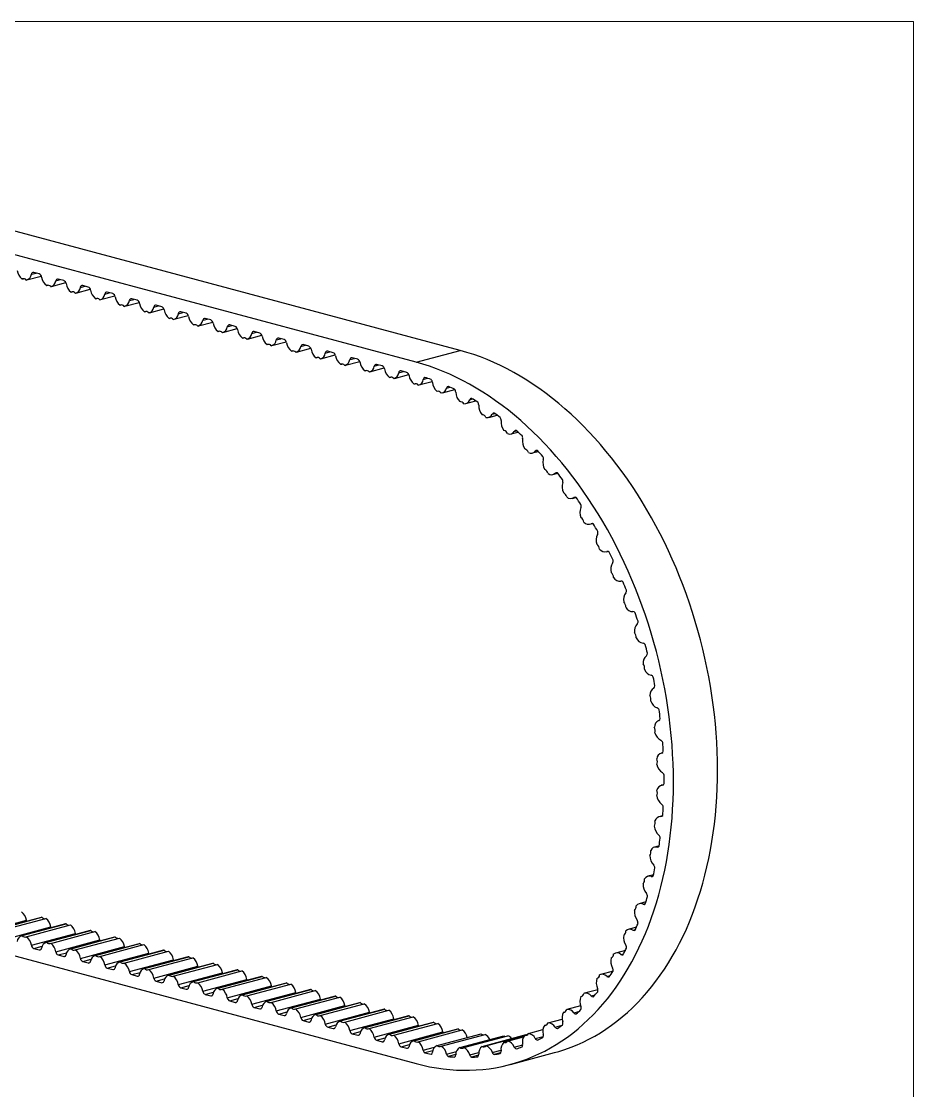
# Model space of a CAD drawing. Header units: inches. Extents: x 0.5 to 20.8, y 0.5 to 15.9.
# Drawn here: x 18.248 to 20.783, y 12.912 to 15.949 of the extents above; entities that cross this region are included whole.
import ezdxf

# ---------------------------------------------------------------- set-up
doc = ezdxf.new("R2010")
doc.units = ezdxf.units.IN
doc.header["$LTSCALE"] = 1.93327
doc.header["$MEASUREMENT"] = 0
doc.linetypes.add('SLD-Solid', pattern=[0])

msp = doc.modelspace()

# ---------------------------------------------------------------- linework, layer by layer
at = {"color": 7, "linetype": 'SLD-Solid', "lineweight": 18}
for p, q in [((20.7827, 15.9495), (0.4833, 15.9495)), ((20.7827, 0.4833), (20.7827, 15.9495))]:
    msp.add_line(p, q, dxfattribs=at)
at = {"color": 7, "linetype": 'SLD-Solid', "lineweight": 25}
for p, q in [((19.4945, 15.0147), (17.9633, 15.425)), ((19.3692, 14.9812), (17.8381, 15.3914)), ((18.2499, 15.2177), (18.2531, 15.2186)), ((18.2633, 15.215), (18.3042, 15.2259)), ((18.2983, 15.2321), (18.2826, 15.2363)), ((18.3679, 15.2134), (18.3522, 15.2176)), ((18.3195, 15.1991), (18.3227, 15.1999)), ((18.3329, 15.1963), (18.3738, 15.2073)), ((18.4025, 15.1777), (18.4434, 15.1886)), ((18.4375, 15.1948), (18.4218, 15.199)), ((18.389, 15.1804), (18.3923, 15.1813)), ((18.4586, 15.1618), (18.4618, 15.1626)), ((18.4721, 15.159), (18.513, 15.17)), ((18.5071, 15.1761), (18.4914, 15.1803)), ((18.5767, 15.1575), (18.561, 15.1617)), ((18.5282, 15.1431), (18.5314, 15.144)), ((18.5417, 15.1404), (18.5826, 15.1513)), ((18.6113, 15.1217), (18.6522, 15.1327)), ((18.6463, 15.1388), (18.6306, 15.143)), ((18.5978, 15.1245), (18.601, 15.1253)), ((18.6674, 15.1058), (18.6706, 15.1067)), ((18.6809, 15.1031), (18.7218, 15.1141)), ((18.7159, 15.1202), (18.7002, 15.1244)), ((18.7855, 15.1015), (18.7698, 15.1057)), ((18.737, 15.0872), (18.7402, 15.088)), ((18.7505, 15.0844), (18.7914, 15.0954)), ((18.8066, 15.0685), (18.8098, 15.0694)), ((18.8201, 15.0658), (18.861, 15.0768)), ((18.8551, 15.0829), (18.8394, 15.0871)), ((18.9247, 15.0642), (18.909, 15.0684)), ((18.8762, 15.0499), (18.8794, 15.0508)), ((18.8897, 15.0471), (18.9306, 15.0581)), ((18.9593, 15.0285), (19.0002, 15.0395)), ((18.9943, 15.0456), (18.9786, 15.0498)), ((18.9458, 15.0312), (18.949, 15.0321)), ((19.0154, 15.0126), (19.0186, 15.0135)), ((19.0289, 15.0099), (19.0698, 15.0208)), ((19.0639, 15.027), (19.0482, 15.0312)), ((19.1335, 15.0083), (19.1178, 15.0125)), ((19.3692, 14.9812), (19.4945, 15.0147)), ((19.085, 14.994), (19.0882, 14.9948)), ((19.0985, 14.9912), (19.1394, 15.0022)), ((19.1546, 14.9753), (19.1578, 14.9762)), ((19.1681, 14.9726), (19.209, 14.9835)), ((19.2031, 14.9897), (19.1874, 14.9939)), ((19.2727, 14.971), (19.257, 14.9752)), ((19.2242, 14.9567), (19.2274, 14.9575)), ((19.2377, 14.9539), (19.2786, 14.9649)), ((19.3073, 14.9353), (19.3482, 14.9462)), ((19.3423, 14.9524), (19.3266, 14.9566)), ((19.2938, 14.938), (19.297, 14.9389)), ((19.3634, 14.9194), (19.3666, 14.9202)), ((19.3769, 14.9166), (19.4149, 14.9268)), ((19.4285, 14.8985), (19.4297, 14.8988)), ((19.4438, 14.8943), (19.4789, 14.9037)), ((19.5102, 14.8636), (19.5391, 14.8713)), ((19.5754, 14.8246), (19.5992, 14.8309)), ((19.6387, 14.7777), (19.6585, 14.783)), ((19.6997, 14.7234), (19.7161, 14.7278)), ((19.7578, 14.6622), (19.7713, 14.6658)), ((19.8124, 14.5945), (19.8229, 14.5974)), ((19.8631, 14.5211), (19.8701, 14.523)), ((19.9094, 14.4426), (19.9127, 14.4435)), ((20.0683, 13.8715), (20.0654, 13.8707)), ((20.0719, 13.7811), (20.0654, 13.7794)), ((20.0691, 13.6928), (20.059, 13.6901)), ((20.0595, 13.6073), (20.0463, 13.6038)), ((20.0434, 13.5255), (20.0274, 13.5212)), ((20.0218, 13.4483), (20.0025, 13.4431)), ((17.8381, 13.3992), (19.3692, 12.989)), ((18.1367, 13.3624), (18.262, 13.3959)), ((18.3037, 13.4041), (18.1784, 13.3705)), ((18.1803, 13.3709), (18.3055, 13.4045)), ((18.1919, 13.3678), (18.3171, 13.4014)), ((18.3055, 13.4045), (18.3037, 13.4041)), ((18.2063, 13.3437), (18.3315, 13.3773)), ((18.3733, 13.3855), (18.248, 13.3519)), ((18.2499, 13.3523), (18.3751, 13.3858)), ((18.2615, 13.3492), (18.3867, 13.3827)), ((18.4429, 13.3668), (18.3176, 13.3333)), ((18.3195, 13.3336), (18.4447, 13.3672)), ((18.3751, 13.3858), (18.3733, 13.3855)), ((18.4447, 13.3672), (18.4429, 13.3668)), ((19.9951, 13.3763), (19.9718, 13.3701)), ((18.2759, 13.3251), (18.4011, 13.3586)), ((18.3311, 13.3305), (18.4563, 13.3641)), ((18.3455, 13.3064), (18.4707, 13.34)), ((18.5125, 13.3482), (18.3872, 13.3146)), ((18.389, 13.315), (18.5143, 13.3485)), ((18.4006, 13.3119), (18.5259, 13.3454)), ((18.5143, 13.3485), (18.5125, 13.3482)), ((18.2826, 13.3162), (18.2983, 13.312)), ((18.4151, 13.2878), (18.5403, 13.3213)), ((18.5821, 13.3295), (18.4568, 13.296)), ((18.4586, 13.2963), (18.5839, 13.3299)), ((18.4702, 13.2932), (18.5955, 13.3268)), ((18.6517, 13.3109), (18.5264, 13.2773)), ((18.5282, 13.2777), (18.6535, 13.3112)), ((18.5398, 13.2746), (18.6651, 13.3081)), ((18.5839, 13.3299), (18.5821, 13.3295)), ((18.6535, 13.3112), (18.6517, 13.3109)), ((19.9637, 13.3105), (19.9355, 13.303)), ((18.3522, 13.2975), (18.3679, 13.2933)), ((18.4218, 13.2789), (18.4375, 13.2747)), ((18.4847, 13.2691), (18.6099, 13.3027)), ((18.5543, 13.2505), (18.6795, 13.2841)), ((18.7213, 13.2922), (18.596, 13.2587)), ((18.5978, 13.259), (18.7231, 13.2926)), ((18.6094, 13.2559), (18.7347, 13.2895)), ((18.7909, 13.2736), (18.6656, 13.24)), ((18.6674, 13.2404), (18.7927, 13.2739)), ((18.7231, 13.2926), (18.7213, 13.2922)), ((18.7927, 13.2739), (18.7909, 13.2736)), ((18.4914, 13.2602), (18.5071, 13.256)), ((18.6239, 13.2318), (18.7491, 13.2654)), ((18.679, 13.2373), (18.8043, 13.2708)), ((18.6935, 13.2132), (18.8187, 13.2468)), ((18.8605, 13.2549), (18.7352, 13.2214)), ((18.737, 13.2217), (18.8623, 13.2553)), ((18.7486, 13.2186), (18.8739, 13.2522)), ((18.8623, 13.2553), (18.8605, 13.2549)), ((19.9286, 13.2515), (19.8941, 13.2423)), ((18.561, 13.2416), (18.5767, 13.2374)), ((18.6306, 13.2229), (18.6463, 13.2187)), ((18.7631, 13.1946), (18.8883, 13.2281)), ((18.9301, 13.2363), (18.8048, 13.2027)), ((18.8066, 13.2031), (18.9319, 13.2367)), ((18.8182, 13.2), (18.9435, 13.2335)), ((18.9997, 13.2177), (18.8744, 13.1841)), ((18.8762, 13.1844), (19.0015, 13.218)), ((18.8878, 13.1813), (19.0131, 13.2149)), ((18.9319, 13.2367), (18.9301, 13.2363)), ((19.0015, 13.218), (18.9997, 13.2177)), ((19.8828, 13.2307), (19.8837, 13.231)), ((18.7002, 13.2043), (18.7159, 13.2001)), ((18.7698, 13.1856), (18.7855, 13.1814)), ((18.8326, 13.1759), (18.9579, 13.2095)), ((18.9022, 13.1573), (19.0275, 13.1908)), ((19.0693, 13.199), (18.944, 13.1654)), ((18.9458, 13.1658), (19.0711, 13.1994)), ((18.9574, 13.1627), (19.0827, 13.1963)), ((19.0711, 13.1994), (19.0693, 13.199)), ((19.8856, 13.1986), (19.8478, 13.1885)), ((18.8394, 13.167), (18.8551, 13.1628)), ((18.9718, 13.1386), (19.0971, 13.1722)), ((19.1389, 13.1804), (19.0136, 13.1468)), ((19.0154, 13.1472), (19.1407, 13.1807)), ((19.027, 13.144), (19.1523, 13.1776)), ((19.0414, 13.12), (19.1667, 13.1535)), ((19.2085, 13.1617), (19.0832, 13.1282)), ((19.085, 13.1285), (19.2103, 13.1621)), ((19.0966, 13.1254), (19.2219, 13.159)), ((19.1407, 13.1807), (19.1389, 13.1804)), ((19.2103, 13.1621), (19.2085, 13.1617)), ((19.8366, 13.1528), (19.7971, 13.1423)), ((19.8374, 13.1792), (19.8404, 13.18)), ((18.909, 13.1483), (18.9247, 13.1441)), ((18.9786, 13.1297), (18.9943, 13.1255)), ((19.111, 13.1013), (19.2363, 13.1349)), ((19.2781, 13.1431), (19.1528, 13.1095)), ((19.1546, 13.1099), (19.2799, 13.1434)), ((19.1662, 13.1068), (19.2915, 13.1403)), ((19.3476, 13.1244), (19.2224, 13.0909)), ((19.2242, 13.0912), (19.3495, 13.1248)), ((19.2358, 13.0881), (19.3611, 13.1217)), ((19.2799, 13.1434), (19.2781, 13.1431)), ((19.3495, 13.1248), (19.3476, 13.1244)), ((19.7878, 13.1349), (19.7928, 13.1362)), ((19.0482, 13.1111), (19.0639, 13.1069)), ((19.1178, 13.0924), (19.1335, 13.0882)), ((19.1806, 13.0827), (19.3059, 13.1162)), ((19.2502, 13.064), (19.3755, 13.0976)), ((19.4172, 13.1058), (19.292, 13.0722)), ((19.2938, 13.0726), (19.4191, 13.1061)), ((19.3054, 13.0695), (19.4307, 13.103)), ((19.4191, 13.1061), (19.4172, 13.1058)), ((19.7344, 13.0983), (19.7414, 13.1002)), ((19.7442, 13.1043), (19.7841, 13.115)), ((19.1874, 13.0738), (19.2031, 13.0696)), ((19.3198, 13.0454), (19.4451, 13.0789)), ((19.4868, 13.0871), (19.3616, 13.0536)), ((19.3634, 13.0539), (19.4887, 13.0875)), ((19.375, 13.0508), (19.5003, 13.0844)), ((19.4285, 13.04), (19.5538, 13.0735)), ((19.4401, 13.0384), (19.5653, 13.0719)), ((19.4887, 13.0875), (19.4868, 13.0871)), ((19.4931, 13.0346), (19.6183, 13.0681)), ((19.5045, 13.0345), (19.6297, 13.0681)), ((19.5565, 13.0378), (19.6818, 13.0713)), ((19.5676, 13.0392), (19.6765, 13.0684)), ((19.629, 13.0525), (19.6741, 13.0646)), ((19.6777, 13.0698), (19.6866, 13.0722)), ((19.6823, 13.071), (19.6818, 13.0713)), ((19.688, 13.0743), (19.7295, 13.0854)), ((19.257, 13.0551), (19.2727, 13.0509)), ((19.3266, 13.0365), (19.3423, 13.0323)), ((19.6182, 13.0495), (19.6289, 13.0524)), ((19.4162, 13.0251), (19.3938, 13.0191)), ((19.4817, 13.0143), (19.4606, 13.0087)), ((19.5466, 13.0125), (19.5266, 13.0071)), ((19.6092, 13.0193), (19.5912, 13.0145)), ((19.6368, 12.9864), (19.762, 13.02))]:
    msp.add_line(p, q, dxfattribs=at)
at = {"color": 8, "linetype": 'SLD-Solid', "lineweight": 25}
for p, q in [((18.2759, 15.231), (18.2891, 15.2345)), ((18.3455, 15.2123), (18.3587, 15.2159)), ((18.4151, 15.1937), (18.4283, 15.1972)), ((18.4847, 15.175), (18.4979, 15.1786)), ((18.5543, 15.1564), (18.5675, 15.1599)), ((18.6239, 15.1377), (18.6371, 15.1413)), ((18.6935, 15.1191), (18.7067, 15.1226)), ((18.7631, 15.1004), (18.7763, 15.104)), ((18.8326, 15.0818), (18.8459, 15.0853)), ((18.9022, 15.0631), (18.9155, 15.0667)), ((18.9718, 15.0445), (18.9851, 15.0481)), ((19.0414, 15.0258), (19.0547, 15.0294)), ((19.111, 15.0072), (19.1243, 15.0108)), ((19.1806, 14.9886), (19.1939, 14.9921)), ((19.2502, 14.9699), (19.2635, 14.9735)), ((19.3198, 14.9513), (19.3331, 14.9548)), ((19.3894, 14.9326), (19.4009, 14.9357)), ((19.4558, 14.9079), (19.4653, 14.9104)), ((19.5214, 14.8748), (19.5296, 14.877)), ((19.5856, 14.8337), (19.5928, 14.8356)), ((19.6479, 14.7849), (19.6544, 14.7866)), ((19.7077, 14.7288), (19.7135, 14.7304)), ((19.7643, 14.666), (19.769, 14.6673)), ((19.8174, 14.597), (19.821, 14.598)), ((19.8665, 14.5225), (19.8688, 14.5232)), ((19.911, 14.4432), (19.9121, 14.4435)), ((20.0669, 13.871), (20.0678, 13.8713)), ((20.0688, 13.7798), (20.071, 13.7804)), ((20.0644, 13.6905), (20.0678, 13.6914)), ((20.0537, 13.6038), (20.0582, 13.6051)), ((20.0368, 13.5206), (20.0424, 13.5221)), ((20.0138, 13.4416), (20.0202, 13.4433)), ((19.985, 13.3675), (19.9921, 13.3694)), ((18.2826, 13.3162), (18.3066, 13.3226)), ((18.2983, 13.312), (18.303, 13.3132)), ((18.3522, 13.2975), (18.3762, 13.3039)), ((18.3679, 13.2933), (18.3726, 13.2946)), ((18.4218, 13.2789), (18.4458, 13.2853)), ((18.4375, 13.2747), (18.4422, 13.2759)), ((19.9506, 13.299), (19.9586, 13.3011)), ((18.4914, 13.2602), (18.5154, 13.2667)), ((18.5071, 13.256), (18.5118, 13.2573)), ((18.561, 13.2416), (18.585, 13.248)), ((18.5767, 13.2374), (18.5814, 13.2386)), ((18.6306, 13.2229), (18.6546, 13.2294)), ((18.6463, 13.2187), (18.651, 13.22)), ((19.911, 13.2367), (19.9203, 13.2392)), ((18.7002, 13.2043), (18.7242, 13.2107)), ((18.7159, 13.2001), (18.7206, 13.2013)), ((18.7698, 13.1856), (18.7938, 13.1921)), ((18.7855, 13.1814), (18.7902, 13.1827)), ((19.8665, 13.1812), (19.8776, 13.1842)), ((18.8394, 13.167), (18.8634, 13.1734)), ((18.8551, 13.1628), (18.8598, 13.1641)), ((18.909, 13.1483), (18.933, 13.1548)), ((18.9247, 13.1441), (18.9294, 13.1454)), ((18.9786, 13.1297), (19.0026, 13.1361)), ((18.9943, 13.1255), (18.999, 13.1268)), ((19.8174, 13.133), (19.8316, 13.1368)), ((19.0482, 13.1111), (19.0722, 13.1175)), ((19.0639, 13.1069), (19.0686, 13.1081)), ((19.1178, 13.0924), (19.1418, 13.0988)), ((19.7643, 13.0925), (19.7836, 13.0976)), ((19.1335, 13.0882), (19.1382, 13.0895)), ((19.1874, 13.0738), (19.2114, 13.0802)), ((19.2031, 13.0696), (19.2078, 13.0708)), ((19.257, 13.0551), (19.281, 13.0616)), ((19.7077, 13.06), (19.7304, 13.0661)), ((19.2727, 13.0509), (19.2774, 13.0522)), ((19.3266, 13.0365), (19.3506, 13.0429)), ((19.3423, 13.0323), (19.347, 13.0335)), ((19.3894, 13.0267), (19.4212, 13.0352)), ((19.6479, 13.036), (19.6719, 13.0424)), ((19.4558, 13.0159), (19.4835, 13.0233)), ((19.5214, 13.0138), (19.5471, 13.0207)), ((19.5856, 13.0205), (19.6103, 13.0271))]:
    msp.add_line(p, q, dxfattribs=at)
at = {"color": 7, "linetype": 'SLD-Solid', "lineweight": 25, "flags": 128}
for points in [[(19.762, 13.02), (19.7742, 13.0234), (19.7918, 13.029), (19.8092, 13.0353), (19.8264, 13.0422), (19.8433, 13.0498), (19.86, 13.0581), (19.8765, 13.067), (19.8926, 13.0766), (19.9086, 13.0868), (19.9242, 13.0977), (19.9395, 13.1092), (19.9546, 13.1213), (19.9693, 13.134), (19.9837, 13.1474), (19.9977, 13.1613), (20.0114, 13.1758), (20.0248, 13.1909), (20.0378, 13.2066), (20.0504, 13.2228), (20.0626, 13.2396), (20.0745, 13.2569), (20.0859, 13.2747), (20.097, 13.2931), (20.1076, 13.3119), (20.1178, 13.3312), (20.1276, 13.351), (20.137, 13.3712), (20.1459, 13.3919), (20.1543, 13.4131), (20.1623, 13.4346), (20.1699, 13.4565), (20.177, 13.4788), (20.1836, 13.5015), (20.1898, 13.5246), (20.1954, 13.548), (20.2006, 13.5717), (20.2053, 13.5957), (20.2096, 13.62), (20.2133, 13.6446), (20.2165, 13.6694), (20.2193, 13.6945), (20.2215, 13.7198), (20.2233, 13.7453), (20.2245, 13.7709), (20.2253, 13.7968), (20.2255, 13.8228), (20.2253, 13.8489), (20.2245, 13.8752), (20.2233, 13.9016), (20.2215, 13.928), (20.2193, 13.9545), (20.2165, 13.981), (20.2133, 14.0076), (20.2096, 14.0342), (20.2053, 14.0607), (20.2006, 14.0873), (20.1954, 14.1138), (20.1898, 14.1402), (20.1836, 14.1665), (20.177, 14.1928), (20.1699, 14.2189), (20.1623, 14.2449), (20.1543, 14.2707), (20.1459, 14.2964), (20.137, 14.3218), (20.1276, 14.3471), (20.1178, 14.3721), (20.1076, 14.3969), (20.097, 14.4214), (20.0859, 14.4457), (20.0745, 14.4697), (20.0626, 14.4933), (20.0504, 14.5166), (20.0378, 14.5396), (20.0248, 14.5622), (20.0114, 14.5845), (19.9977, 14.6064), (19.9837, 14.6278), (19.9693, 14.6489), (19.9546, 14.6695), (19.9395, 14.6897), (19.9242, 14.7094), (19.9086, 14.7286), (19.8926, 14.7474), (19.8765, 14.7656), (19.86, 14.7834), (19.8433, 14.8006), (19.8264, 14.8173), (19.8092, 14.8334), (19.7918, 14.849), (19.7742, 14.864), (19.7565, 14.8784), (19.7385, 14.8922), (19.7204, 14.9055), (19.7021, 14.9181), (19.6837, 14.9301), (19.6651, 14.9415), (19.6465, 14.9523), (19.6277, 14.9624), (19.6088, 14.9718), (19.5899, 14.9807), (19.5709, 14.9888), (19.5518, 14.9963), (19.5327, 15.0031), (19.5136, 15.0093), (19.4945, 15.0147)], [(19.3692, 12.989), (19.3883, 12.9842), (19.4075, 12.9801), (19.4266, 12.9767), (19.4456, 12.974), (19.4646, 12.972), (19.4836, 12.9706), (19.5024, 12.97), (19.5212, 12.9701), (19.5399, 12.9708), (19.5584, 12.9723), (19.5768, 12.9744), (19.5951, 12.9772), (19.6132, 12.9808), (19.6312, 12.985), (19.649, 12.9899), (19.6666, 12.9955), (19.6839, 13.0017), (19.7011, 13.0087), (19.718, 13.0163), (19.7347, 13.0245), (19.7512, 13.0335), (19.7674, 13.043), (19.7833, 13.0533), (19.7989, 13.0641), (19.8143, 13.0756), (19.8293, 13.0877), (19.844, 13.1005), (19.8584, 13.1138), (19.8724, 13.1277), (19.8861, 13.1423), (19.8995, 13.1574), (19.9125, 13.173), (19.9251, 13.1893), (19.9374, 13.206), (19.9492, 13.2233), (19.9607, 13.2412), (19.9717, 13.2595), (19.9823, 13.2783), (19.9925, 13.2976), (20.0023, 13.3174), (20.0117, 13.3377), (20.0206, 13.3584), (20.0291, 13.3795), (20.0371, 13.401), (20.0446, 13.423), (20.0517, 13.4453), (20.0583, 13.468), (20.0645, 13.491), (20.0702, 13.5144), (20.0754, 13.5381), (20.0801, 13.5621), (20.0843, 13.5864), (20.088, 13.611), (20.0913, 13.6358), (20.094, 13.6609), (20.0963, 13.6862), (20.098, 13.7117), (20.0993, 13.7374), (20.1, 13.7632), (20.1003, 13.7892), (20.1, 13.8154), (20.0993, 13.8416), (20.098, 13.868), (20.0963, 13.8944), (20.094, 13.9209), (20.0913, 13.9475), (20.088, 13.974), (20.0843, 14.0006), (20.0801, 14.0272), (20.0754, 14.0537), (20.0702, 14.0802), (20.0645, 14.1066), (20.0583, 14.133), (20.0517, 14.1592), (20.0446, 14.1853), (20.0371, 14.2113), (20.0291, 14.2371), (20.0206, 14.2628), (20.0117, 14.2883), (20.0023, 14.3135), (19.9925, 14.3386), (19.9823, 14.3633), (19.9717, 14.3879), (19.9607, 14.4121), (19.9492, 14.4361), (19.9374, 14.4597), (19.9251, 14.4831), (19.9125, 14.5061), (19.8995, 14.5287), (19.8861, 14.5509), (19.8724, 14.5728), (19.8584, 14.5943), (19.844, 14.6153), (19.8293, 14.6359), (19.8143, 14.6561), (19.7989, 14.6758), (19.7833, 14.6951), (19.7674, 14.7138), (19.7512, 14.7321), (19.7347, 14.7498), (19.718, 14.767), (19.7011, 14.7837), (19.6839, 14.7998), (19.6666, 14.8154), (19.649, 14.8304), (19.6312, 14.8448), (19.6132, 14.8587), (19.5951, 14.8719), (19.5768, 14.8845), (19.5584, 14.8965), (19.5399, 14.9079), (19.5212, 14.9187), (19.5024, 14.9288), (19.4836, 14.9383), (19.4646, 14.9471), (19.4456, 14.9553), (19.4266, 14.9627), (19.4075, 14.9696), (19.3883, 14.9757), (19.3692, 14.9812)], [(18.2628, 13.3931), (18.2623, 13.3944), (18.262, 13.3959)], [(18.3323, 13.3745), (18.3319, 13.3757), (18.3315, 13.3773)], [(18.4019, 13.3558), (18.4015, 13.3571), (18.4011, 13.3586)], [(18.4715, 13.3372), (18.4711, 13.3384), (18.4707, 13.34)], [(18.5411, 13.3186), (18.5407, 13.3198), (18.5403, 13.3213)], [(18.6107, 13.2999), (18.6103, 13.3011), (18.6099, 13.3027)], [(18.6803, 13.2813), (18.6799, 13.2825), (18.6795, 13.2841)], [(18.7499, 13.2626), (18.7495, 13.2638), (18.7491, 13.2654)], [(18.8195, 13.244), (18.8191, 13.2452), (18.8187, 13.2468)], [(18.8891, 13.2253), (18.8887, 13.2265), (18.8883, 13.2281)], [(18.9587, 13.2067), (18.9583, 13.2079), (18.9579, 13.2095)], [(19.0283, 13.188), (19.0279, 13.1893), (19.0275, 13.1908)], [(19.0979, 13.1694), (19.0975, 13.1706), (19.0971, 13.1722)], [(19.1675, 13.1507), (19.1671, 13.152), (19.1667, 13.1535)], [(19.2371, 13.1321), (19.2367, 13.1333), (19.2363, 13.1349)], [(19.3067, 13.1135), (19.3063, 13.1147), (19.3059, 13.1162)], [(19.3763, 13.0948), (19.3759, 13.096), (19.3755, 13.0976)], [(19.4459, 13.0762), (19.4455, 13.0774), (19.4451, 13.0789)]]:
    msp.add_lwpolyline(points, dxfattribs=at)
at = {"color": 7, "linetype": 'SLD-Solid', "lineweight": 25}
for centre, radius, start, end in [((18.2715, 15.247), 0.0365, 188.2908, 233.5285), ((18.2536, 15.2086), 0.00984, 37.399, 112.605), ((18.2572, 15.2329), 0.0188, 283.1061, 354.101), ((18.2815, 15.2307), 0.00567, 79.0966, 177.3435), ((18.2942, 15.2219), 0.0109, 6.3498, 67.8055), ((18.3411, 15.2284), 0.0365, 188.2908, 233.5285), ((18.3511, 15.212), 0.00567, 79.0966, 177.3435), ((18.3232, 15.19), 0.00984, 37.399, 112.605), ((18.3268, 15.2142), 0.0188, 283.1061, 354.101), ((18.3638, 15.2033), 0.0109, 6.3498, 67.8055), ((18.4107, 15.2098), 0.0365, 188.2908, 233.5285), ((18.3964, 15.1956), 0.0188, 283.1061, 354.101), ((18.4207, 15.1934), 0.00567, 79.0966, 177.3435), ((18.4334, 15.1846), 0.0109, 6.3498, 67.8055), ((18.3928, 15.1713), 0.00984, 37.399, 112.605), ((18.4803, 15.1911), 0.0365, 188.2908, 233.5285), ((18.4624, 15.1527), 0.00984, 37.399, 112.605), ((18.466, 15.1769), 0.0188, 283.1061, 354.101), ((18.4903, 15.1748), 0.00567, 79.0966, 177.3435), ((18.503, 15.166), 0.0109, 6.3498, 67.8055), ((18.5499, 15.1725), 0.0365, 188.2908, 233.5285), ((18.5599, 15.1561), 0.00567, 79.0966, 177.3435), ((18.5726, 15.1473), 0.0109, 6.3498, 67.8055), ((18.532, 15.134), 0.00984, 37.399, 112.605), ((18.5356, 15.1583), 0.0188, 283.1061, 354.101), ((18.6195, 15.1538), 0.0365, 188.2908, 233.5285), ((18.6052, 15.1397), 0.0188, 283.1061, 354.101), ((18.6295, 15.1375), 0.00567, 79.0966, 177.3435), ((18.6422, 15.1287), 0.0109, 6.3498, 67.8055), ((18.6891, 15.1352), 0.0365, 188.2908, 233.5285), ((18.6016, 15.1154), 0.00984, 37.399, 112.605), ((18.6712, 15.0967), 0.00984, 37.399, 112.605), ((18.6748, 15.121), 0.0188, 283.1061, 354.101), ((18.6991, 15.1188), 0.00567, 79.0966, 177.3435), ((18.7117, 15.1101), 0.0109, 6.3498, 67.8055), ((18.7587, 15.1165), 0.0365, 188.2908, 233.5285), ((18.7444, 15.1024), 0.0188, 283.1061, 354.101), ((18.7687, 15.1002), 0.00567, 79.0966, 177.3435), ((18.7813, 15.0914), 0.0109, 6.3498, 67.8055), ((18.7408, 15.0781), 0.00984, 37.399, 112.605), ((18.8283, 15.0979), 0.0365, 188.2908, 233.5285), ((18.8104, 15.0595), 0.00984, 37.399, 112.605), ((18.814, 15.0837), 0.0188, 283.1061, 354.101), ((18.8383, 15.0815), 0.00567, 79.0966, 177.3435), ((18.8509, 15.0728), 0.0109, 6.3498, 67.8055), ((18.8979, 15.0792), 0.0365, 188.2908, 233.5285), ((18.9079, 15.0629), 0.00567, 79.0966, 177.3435), ((18.88, 15.0408), 0.00984, 37.399, 112.605), ((18.8836, 15.0651), 0.0188, 283.1061, 354.101), ((18.9205, 15.0541), 0.0109, 6.3498, 67.8055), ((18.9675, 15.0606), 0.0365, 188.2908, 233.5285), ((18.9532, 15.0464), 0.0188, 283.1061, 354.101), ((18.9775, 15.0442), 0.00567, 79.0966, 177.3435), ((18.9901, 15.0355), 0.0109, 6.3498, 67.8055), ((19.0371, 15.0419), 0.0365, 188.2908, 233.5285), ((18.9496, 15.0222), 0.00984, 37.399, 112.605), ((19.0192, 15.0035), 0.00984, 37.399, 112.605), ((19.0228, 15.0278), 0.0188, 283.1061, 354.101), ((19.0471, 15.0256), 0.00567, 79.0966, 177.3435), ((19.0597, 15.0168), 0.0109, 6.3498, 67.8055), ((19.1067, 15.0233), 0.0365, 188.2908, 233.5285), ((19.0924, 15.0091), 0.0188, 283.1061, 354.101), ((19.1167, 15.0069), 0.00567, 79.0966, 177.3435), ((19.1293, 14.9982), 0.0109, 6.3498, 67.8055), ((19.0888, 14.9849), 0.00984, 37.399, 112.605), ((19.1763, 15.0047), 0.0365, 188.2908, 233.5285), ((19.1584, 14.9662), 0.00984, 37.399, 112.605), ((19.162, 14.9905), 0.0188, 283.1061, 354.101), ((19.1863, 14.9883), 0.00567, 79.0966, 177.3435), ((19.1989, 14.9795), 0.0109, 6.3498, 67.8055), ((19.2459, 14.986), 0.0365, 188.2908, 233.5285), ((19.2559, 14.9696), 0.00567, 79.0966, 177.3435), ((19.228, 14.9476), 0.00984, 37.399, 112.605), ((19.2316, 14.9718), 0.0188, 283.1061, 354.101), ((19.2685, 14.9609), 0.0109, 6.3498, 67.8055), ((19.3155, 14.9674), 0.0365, 188.2908, 233.5285), ((19.3012, 14.9532), 0.0188, 283.1061, 354.101), ((19.3255, 14.951), 0.00567, 79.0966, 177.3435), ((19.3381, 14.9422), 0.0109, 6.3498, 67.8055), ((19.2976, 14.9289), 0.00984, 37.399, 112.605), ((19.3851, 14.9487), 0.0365, 188.2908, 233.5285), ((19.3672, 14.9103), 0.00984, 37.399, 112.605), ((19.3708, 14.9345), 0.0188, 283.1061, 354.101), ((19.3957, 14.9319), 0.00636, 108.1953, 173.9385), ((19.2122, 14.3626), 0.6034, 70.6938, 72.4897), ((19.4024, 14.9226), 0.0132, 5.6223, 45.3729), ((19.4539, 14.9274), 0.0384, 185.1401, 228.7478), ((19.431, 14.888), 0.0107, 32.9067, 103.6867), ((19.4388, 14.9111), 0.0173, 274.04, 349.3283), ((19.4615, 14.9068), 0.00582, 99.3765, 169.2571), ((19.1869, 14.2991), 0.6718, 64.2817, 65.9535), ((19.4681, 14.8954), 0.0136, 2.2417, 41.1273), ((19.5217, 14.8972), 0.04, 181.8881, 224.3053), ((19.4941, 14.8575), 0.0118, 28.9419, 95.1649), ((19.5059, 14.8793), 0.0161, 264.8155, 343.863), ((19.5266, 14.8733), 0.00541, 90.341, 163.907), ((19.1496, 14.2289), 0.7512, 58.3255, 59.8773), ((19.533, 14.8599), 0.0139, 358.735, 37.1388), ((19.5879, 14.8585), 0.041, 178.5057, 220.1525), ((19.5559, 14.8191), 0.013, 25.3572, 87.1584), ((19.5714, 14.8395), 0.0154, 255.685, 337.6057), ((19.5904, 14.8318), 0.00512, 81.3213, 157.7756), ((19.1005, 14.1555), 0.8396, 52.7973, 54.2382), ((19.5965, 14.8166), 0.0139, 355.0699, 33.3659), ((19.6517, 14.8118), 0.0415, 174.9622, 216.2451), ((19.6157, 14.7731), 0.0144, 22.0257, 79.7259), ((19.6349, 14.7922), 0.015, 246.9199, 330.5248), ((19.6522, 14.7825), 0.00495, 72.5767, 150.8122), ((19.0409, 14.0823), 0.934, 47.655, 48.9971), ((19.6581, 14.7658), 0.0138, 351.2113, 29.7714), ((19.7126, 14.7574), 0.0414, 171.2249, 212.5434), ((19.6731, 14.72), 0.0158, 18.8469, 72.8781), ((19.6958, 14.7379), 0.0149, 238.7683, 322.6773), ((19.7116, 14.7259), 0.00491, 64.3535, 143.0551), ((18.9734, 14.0127), 1.031, 42.8506, 44.1071), ((19.7172, 14.7079), 0.0135, 347.1201, 26.3214), ((19.77, 14.6959), 0.0407, 167.257, 209.0116), ((19.7276, 14.6603), 0.0173, 15.7449, 66.5927), ((19.7537, 14.6769), 0.0153, 231.4121, 314.2099), ((19.7678, 14.6625), 0.00499, 56.8427, 134.6391), ((18.9013, 13.9496), 1.1268, 38.3341, 39.5183), ((19.7733, 14.6435), 0.013, 342.7532, 22.9847), ((19.8234, 14.6281), 0.0395, 163.0177, 205.6167), ((19.7787, 14.5947), 0.0187, 12.6629, 60.8271), ((19.8082, 14.61), 0.0159, 224.9382, 305.3374), ((19.8205, 14.5928), 0.0052, 50.1487, 125.7771), ((18.8288, 13.8954), 1.2173, 34.0569, 35.1817), ((19.8724, 14.5545), 0.0378, 158.4612, 202.3279), ((19.8258, 14.573), 0.0123, 338.0625, 19.7309), ((19.8261, 14.5237), 0.02, 9.5576, 55.5291), ((19.8589, 14.5378), 0.017, 219.3323, 296.3081), ((19.869, 14.5176), 0.00553, 44.2789, 116.7245), ((18.7605, 13.8517), 1.2985, 29.9729, 31.0503), ((19.9165, 14.476), 0.0357, 153.5371, 199.1147), ((19.8742, 14.4971), 0.0116, 332.996, 16.5295), ((19.8694, 14.448), 0.0211, 6.3937, 50.6437), ((19.9055, 14.4607), 0.0184, 214.4986, 287.3651), ((19.9128, 14.4375), 0.00598, 39.1593, 107.7358), ((18.7008, 13.8192), 1.3665, 26.0388, 27.0801), ((19.9555, 14.3932), 0.0333, 148.1914, 195.9452), ((19.9182, 14.4166), 0.0107, 327.499, 13.3471), ((19.9082, 14.3682), 0.022, 3.1402, 46.1173), ((19.9476, 14.3796), 0.0201, 210.2925, 278.7144), ((19.9517, 14.3532), 0.00655, 34.6644, 99.0285), ((18.654, 13.7976), 1.4181, 22.2138, 23.2298), ((19.9892, 14.3071), 0.0308, 142.3684, 192.783), ((19.9571, 14.332), 0.00983, 321.5171, 10.144), ((19.9423, 14.2851), 0.0227, 359.7674, 41.9), ((19.9848, 14.2949), 0.0222, 206.557, 270.5059), ((19.9851, 14.2655), 0.00723, 30.6514, 90.7613), ((18.6235, 13.7859), 1.4507, 18.4596, 19.4603), ((19.9907, 14.2442), 0.00895, 315.0017, 6.8708), ((20.0173, 14.2183), 0.0282, 136.0159, 189.5837), ((19.9713, 14.1994), 0.023, 356.2451, 37.9465), ((20.0169, 14.2075), 0.0245, 203.1472, 262.8296), ((20.0128, 14.1753), 0.008, 26.9857, 83.0296), ((18.6121, 13.7823), 1.4626, 14.7391, 15.7343), ((20.0185, 14.1539), 0.00811, 307.9186, 3.4622), ((20.0397, 14.1276), 0.0256, 129.0914, 186.2901), ((19.9952, 14.1119), 0.023, 352.5405, 34.216), ((20.0434, 14.1181), 0.027, 199.9441, 255.7219), ((20.0346, 14.0833), 0.00884, 23.554, 75.8721), ((18.6212, 13.7843), 1.4534, 11.0161, 12.0156), ((20.0563, 14.036), 0.0232, 121.5735, 182.8266), ((20.0135, 14.0232), 0.0227, 348.6178, 30.6721), ((20.0404, 14.062), 0.00733, 300.2595, 359.8324), ((20.0642, 14.0273), 0.0296, 196.8555, 249.1785), ((20.0502, 13.9905), 0.00972, 20.2674, 69.2853), ((18.6508, 13.7892), 1.4234, 7.2543, 8.2677), ((20.067, 13.944), 0.021, 113.4752, 179.095), ((20.0263, 13.9342), 0.0221, 344.4368, 27.2819), ((20.0561, 13.9694), 0.00663, 292.0571, 355.8712), ((20.0789, 13.9359), 0.0322, 193.8133, 243.1683), ((20.0596, 13.8977), 0.0106, 17.0584, 63.2374), ((18.6998, 13.7941), 1.3741, 3.4165, 4.454), ((20.0718, 13.8526), 0.0191, 104.8592, 174.9731), ((20.0333, 13.8456), 0.0213, 339.9529, 24.0147), ((20.0655, 13.8769), 0.00605, 283.3988, 351.4463), ((20.0873, 13.8448), 0.0347, 190.7664, 237.6448), ((20.0627, 13.8058), 0.0114, 13.8757, 57.6811), ((18.7658, 13.7963), 1.3081, 359.4639, 0.5361), ((20.0344, 13.7582), 0.0201, 335.1165, 20.8409), ((20.0706, 13.7624), 0.0175, 95.8501, 170.3218), ((20.0683, 13.7854), 0.00558, 274.4352, 346.4146), ((20.0893, 13.7546), 0.0369, 187.6752, 232.5551), ((20.0594, 13.7156), 0.0122, 10.6787, 52.5624), ((18.8454, 13.7934), 1.2284, 355.3557, 356.4737), ((20.0297, 13.6727), 0.0189, 329.8746, 17.7299), ((20.0634, 13.6742), 0.0163, 86.6382, 165.0027), ((20.0648, 13.6957), 0.00523, 265.377, 340.6469), ((20.0846, 13.6663), 0.0388, 184.5068, 227.8453), ((20.05, 13.628), 0.0129, 7.4334, 47.8264), ((18.9344, 13.7837), 1.1388, 351.048, 352.2239), ((20.019, 13.5899), 0.0174, 324.1722, 14.6472), ((20.0733, 13.5805), 0.0402, 181.2314, 223.4637), ((20.0503, 13.5887), 0.0155, 77.4676, 158.9068), ((20.0548, 13.6087), 0.00501, 256.4758, 334.0603), ((20.0344, 13.5436), 0.0134, 4.109, 43.4206), ((20.0313, 13.5066), 0.015, 68.6094, 151.987), ((20.0386, 13.5252), 0.00491, 247.9892, 326.6507), ((19.0281, 13.7662), 1.0435, 346.4943, 347.7408), ((20.0023, 13.5105), 0.016, 317.9562, 11.5506), ((20.0553, 13.4982), 0.0412, 177.8197, 219.3627), ((19.1217, 13.7406), 0.9464, 341.6458, 342.9761), ((20.0129, 13.4634), 0.0138, 0.6753, 39.2965), ((19.9799, 13.4352), 0.0146, 311.1826, 8.3854), ((20.0064, 13.4286), 0.0149, 60.3195, 144.282), ((20.0163, 13.4459), 0.00494, 240.1381, 318.5099), ((18.2258, 13.3907), 0.0365, 8.2908, 53.5285), ((18.3141, 13.4117), 0.0112, 220.1851, 269.2498), ((18.2954, 13.372), 0.0365, 8.2908, 53.5285), ((20.0308, 13.4201), 0.0415, 174.2407, 215.499), ((19.9857, 13.3879), 0.0139, 357.1012, 35.4102), ((18.3837, 13.393), 0.0112, 220.1851, 269.2498), ((18.365, 13.3534), 0.0365, 8.2908, 53.5285), ((18.4533, 13.3744), 0.0112, 220.1851, 269.2498), ((19.9518, 13.3648), 0.0132, 303.8254, 5.0786), ((19.9758, 13.3554), 0.0152, 52.7962, 135.9217), ((19.9881, 13.3716), 0.00509, 233.0685, 309.8193), ((19.2108, 13.7078), 0.8515, 336.4526, 337.8801), ((18.2541, 13.334), 0.0188, 103.1061, 174.101), ((18.2577, 13.3582), 0.00984, 217.399, 292.605), ((18.2398, 13.3198), 0.0365, 8.2908, 53.5285), ((18.4346, 13.3347), 0.0365, 8.2908, 53.5285), ((18.5229, 13.3557), 0.0112, 220.1851, 269.2498), ((18.5042, 13.3161), 0.0365, 8.2908, 53.5285), ((19.9999, 13.347), 0.0413, 170.4608, 211.8336), ((18.2867, 13.3263), 0.0109, 186.3498, 247.8055), ((18.2994, 13.3175), 0.00567, 259.0966, 357.3435), ((18.3237, 13.3153), 0.0188, 103.1061, 174.101), ((18.3273, 13.3396), 0.00984, 217.399, 292.605), ((18.3094, 13.3012), 0.0365, 8.2908, 53.5285), ((18.3563, 13.3076), 0.0109, 186.3498, 247.8055), ((18.3933, 13.2967), 0.0188, 103.1061, 174.101), ((18.3969, 13.3209), 0.00984, 217.399, 292.605), ((18.379, 13.2825), 0.0365, 8.2908, 53.5285), ((18.5925, 13.3371), 0.0112, 220.1851, 269.2498), ((18.5738, 13.2974), 0.0365, 8.2908, 53.5285), ((18.6621, 13.3185), 0.0112, 220.1851, 269.2498), ((18.6434, 13.2788), 0.0365, 8.2908, 53.5285), ((19.2913, 13.6694), 0.7622, 330.867, 332.404), ((19.953, 13.3179), 0.0139, 353.3532, 31.7223), ((18.369, 13.2989), 0.00567, 259.0966, 357.3435), ((18.4259, 13.289), 0.0109, 186.3498, 247.8055), ((18.4386, 13.2802), 0.00567, 259.0966, 357.3435), ((18.4629, 13.278), 0.0188, 103.1061, 174.101), ((18.4665, 13.3023), 0.00984, 217.399, 292.605), ((18.4486, 13.2639), 0.0365, 8.2908, 53.5285), ((18.5325, 13.2594), 0.0188, 103.1061, 174.101), ((18.5361, 13.2837), 0.00984, 217.399, 292.605), ((18.5182, 13.2452), 0.0365, 8.2908, 53.5285), ((18.7317, 13.2998), 0.0112, 220.1851, 269.2498), ((18.713, 13.2601), 0.0365, 8.2908, 53.5285), ((18.8013, 13.2812), 0.0112, 220.1851, 269.2498), ((19.9629, 13.2796), 0.0405, 166.4427, 208.3313), ((19.9183, 13.2999), 0.012, 295.8905, 1.5331), ((19.9397, 13.2876), 0.0158, 46.146, 127.11), ((19.9543, 13.3029), 0.00536, 226.8313, 300.8202), ((18.4955, 13.2703), 0.0109, 186.3498, 247.8055), ((18.5082, 13.2616), 0.00567, 259.0966, 357.3435), ((18.5651, 13.2517), 0.0109, 186.3498, 247.8055), ((18.6021, 13.2407), 0.0188, 103.1061, 174.101), ((18.6057, 13.265), 0.00984, 217.399, 292.605), ((18.5878, 13.2266), 0.0365, 8.2908, 53.5285), ((18.7826, 13.2415), 0.0365, 8.2908, 53.5285), ((18.8709, 13.2625), 0.0112, 220.1851, 269.2498), ((18.8522, 13.2229), 0.0365, 8.2908, 53.5285), ((19.3603, 13.6275), 0.6814, 324.8487, 326.5048), ((19.9152, 13.254), 0.0137, 349.3947, 28.1971), ((18.5778, 13.2429), 0.00567, 259.0966, 357.3435), ((18.6347, 13.2331), 0.0109, 186.3498, 247.8055), ((18.6474, 13.2243), 0.00567, 259.0966, 357.3435), ((18.6717, 13.2221), 0.0188, 103.1061, 174.101), ((18.6753, 13.2464), 0.00984, 217.399, 292.605), ((18.6573, 13.2079), 0.0365, 8.2908, 53.5285), ((18.7043, 13.2144), 0.0109, 186.3498, 247.8055), ((18.7413, 13.2035), 0.0188, 103.1061, 174.101), ((18.7449, 13.2277), 0.00984, 217.399, 292.605), ((18.7269, 13.1893), 0.0365, 8.2908, 53.5285), ((18.9404, 13.2439), 0.0112, 220.1851, 269.2498), ((18.9218, 13.2042), 0.0365, 8.2908, 53.5285), ((19.01, 13.2252), 0.0112, 220.1851, 269.2498), ((18.9914, 13.1856), 0.0365, 8.2908, 53.5285), ((19.9201, 13.2187), 0.0392, 162.1446, 204.9598), ((19.8795, 13.2411), 0.0109, 287.4297, 357.625), ((19.8983, 13.2259), 0.0168, 40.3742, 118.0917), ((19.9153, 13.2405), 0.00576, 221.3861, 291.7728), ((18.717, 13.2056), 0.00567, 259.0966, 357.3435), ((18.7739, 13.1958), 0.0109, 186.3498, 247.8055), ((18.7865, 13.187), 0.00567, 259.0966, 357.3435), ((18.8109, 13.1848), 0.0188, 103.1061, 174.101), ((18.8144, 13.2091), 0.00984, 217.399, 292.605), ((18.7965, 13.1706), 0.0365, 8.2908, 53.5285), ((18.8805, 13.1662), 0.0188, 103.1061, 174.101), ((18.884, 13.1904), 0.00984, 217.399, 292.605), ((19.0796, 13.2066), 0.0112, 220.1851, 269.2498), ((19.061, 13.1669), 0.0365, 8.2908, 53.5285), ((19.8359, 13.189), 0.00994, 278.5534, 353.2091), ((19.8517, 13.1707), 0.0181, 35.3984, 109.1138), ((19.4159, 13.585), 0.6115, 318.3721, 320.1521), ((19.8725, 13.1966), 0.0133, 345.1846, 24.8021), ((18.8435, 13.1771), 0.0109, 186.3498, 247.8055), ((18.8561, 13.1684), 0.00567, 259.0966, 357.3435), ((18.8661, 13.152), 0.0365, 8.2908, 53.5285), ((18.9131, 13.1585), 0.0109, 186.3498, 247.8055), ((18.9501, 13.1475), 0.0188, 103.1061, 174.101), ((18.9536, 13.1718), 0.00984, 217.399, 292.605), ((18.9357, 13.1334), 0.0365, 8.2908, 53.5285), ((19.1492, 13.1879), 0.0112, 220.1851, 269.2498), ((19.1306, 13.1483), 0.0365, 8.2908, 53.5285), ((19.2188, 13.1693), 0.0112, 220.1851, 269.2498), ((19.2002, 13.1296), 0.0365, 8.2908, 53.5285), ((19.872, 13.1649), 0.0374, 157.5196, 201.6884), ((19.8715, 13.185), 0.00628, 216.6264, 282.9149), ((18.9257, 13.1497), 0.00567, 259.0966, 357.3435), ((18.9827, 13.1398), 0.0109, 186.3498, 247.8055), ((18.9953, 13.1311), 0.00567, 259.0966, 357.3435), ((19.0197, 13.1289), 0.0188, 103.1061, 174.101), ((19.0232, 13.1531), 0.00984, 217.399, 292.605), ((19.0053, 13.1147), 0.0365, 8.2908, 53.5285), ((19.0893, 13.1102), 0.0188, 103.1061, 174.101), ((19.0928, 13.1345), 0.00984, 217.399, 292.605), ((19.0749, 13.0961), 0.0365, 8.2908, 53.5285), ((19.2884, 13.1506), 0.0112, 220.1851, 269.2498), ((19.2698, 13.111), 0.0365, 8.2908, 53.5285), ((19.358, 13.132), 0.0112, 220.1851, 269.2498), ((19.3394, 13.0923), 0.0365, 8.2908, 53.5285), ((19.8191, 13.1186), 0.0353, 152.5166, 198.4864), ((19.7879, 13.1441), 0.00922, 269.4356, 348.1339), ((19.8005, 13.1228), 0.0198, 31.0809, 100.3915), ((19.8233, 13.1367), 0.00691, 212.4133, 274.4334), ((19.4572, 13.5451), 0.554, 311.4366, 313.3377), ((19.8254, 13.1464), 0.0127, 340.6776, 21.5065), ((19.0523, 13.1212), 0.0109, 186.3498, 247.8055), ((19.0649, 13.1124), 0.00567, 259.0966, 357.3435), ((19.1219, 13.1025), 0.0109, 186.3498, 247.8055), ((19.1345, 13.0938), 0.00567, 259.0966, 357.3435), ((19.1589, 13.0916), 0.0188, 103.1061, 174.101), ((19.1624, 13.1158), 0.00984, 217.399, 292.605), ((19.1445, 13.0774), 0.0365, 8.2908, 53.5285), ((19.2285, 13.0729), 0.0188, 103.1061, 174.101), ((19.232, 13.0972), 0.00984, 217.399, 292.605), ((19.4276, 13.1134), 0.0112, 220.1851, 269.2498), ((19.409, 13.0737), 0.0365, 8.2908, 53.5285), ((19.762, 13.0805), 0.0328, 147.081, 195.3214), ((19.7359, 13.1069), 0.00871, 260.3054, 342.2708), ((19.745, 13.0825), 0.0218, 27.2646, 92.0867), ((19.771, 13.0961), 0.00764, 208.6063, 266.4519), ((19.4848, 13.511), 0.5101, 304.0772, 306.086), ((19.7743, 13.1037), 0.012, 335.8238, 18.2803), ((19.1915, 13.0839), 0.0109, 186.3498, 247.8055), ((19.2041, 13.0751), 0.00567, 259.0966, 357.3435), ((19.2141, 13.0588), 0.0365, 8.2908, 53.5285), ((19.2611, 13.0652), 0.0109, 186.3498, 247.8055), ((19.2981, 13.0543), 0.0188, 103.1061, 174.101), ((19.3016, 13.0786), 0.00984, 217.399, 292.605), ((19.2837, 13.0401), 0.0365, 8.2908, 53.5285), ((19.4972, 13.0947), 0.0112, 220.1851, 269.2498), ((19.479, 13.0554), 0.036, 12.0287, 53.6536), ((19.5614, 13.0816), 0.0111, 226.3382, 263.0967), ((19.5496, 13.0449), 0.0312, 23.4879, 59.8166), ((19.6251, 13.0769), 0.0111, 232.6354, 256.7995), ((19.6197, 13.0445), 0.0256, 37.5862, 66.8914), ((19.7013, 13.0508), 0.0303, 141.1575, 192.1557), ((19.6804, 13.0777), 0.00839, 251.4232, 335.548), ((19.6857, 13.0503), 0.024, 23.8009, 84.3009), ((19.5004, 13.4856), 0.4802, 296.3719, 298.463), ((19.7195, 13.0689), 0.0112, 330.5697, 15.0919), ((19.2737, 13.0565), 0.00567, 259.0966, 357.3435), ((19.3307, 13.0466), 0.0109, 186.3498, 247.8055), ((19.3433, 13.0378), 0.00567, 259.0966, 357.3435), ((19.3677, 13.0356), 0.0188, 103.1061, 174.101), ((19.3712, 13.0599), 0.00984, 217.399, 292.605), ((19.3533, 13.0215), 0.0365, 8.2908, 53.5285), ((19.4362, 13.0208), 0.0206, 111.8117, 178.3161), ((19.4352, 13.0461), 0.00915, 222.5691, 301.7383), ((19.4223, 13.0091), 0.0342, 11.3705, 58.6995), ((19.5044, 13.0149), 0.0227, 120.0191, 182.1145), ((19.4988, 13.041), 0.00865, 228.5403, 310.8514), ((19.4907, 13.0059), 0.0317, 14.4131, 64.315), ((19.5719, 13.0179), 0.0251, 127.654, 185.6223), ((19.5613, 13.0446), 0.00836, 235.3745, 319.6826), ((19.5579, 13.0118), 0.0291, 17.4599, 70.4272), ((19.6377, 13.0299), 0.0277, 134.6948, 188.9429), ((19.622, 13.0569), 0.00828, 243.0439, 327.9809), ((19.6231, 13.0267), 0.0265, 20.565, 77.0802), ((19.6566, 13.0394), 0.00932, 201.7387, 252.1913), ((19.5067, 13.4715), 0.4648, 288.4421, 290.5793), ((19.6616, 13.0423), 0.0103, 324.8603, 11.9055), ((19.7153, 13.0636), 0.00846, 205.0813, 259.0333), ((19.4019, 13.0287), 0.0126, 188.9072, 229.9216), ((19.5117, 13.5538), 0.5476, 257.5666, 259.4825), ((19.4086, 13.0217), 0.007, 296.6181, 358.0917), ((19.4674, 13.0184), 0.0119, 192.1267, 234.8237), ((19.5058, 13.5121), 0.5054, 264.8707, 266.8917), ((19.474, 13.0138), 0.00774, 304.5296, 1.8561), ((19.5321, 13.0167), 0.0111, 195.3128, 240.1332), ((19.5055, 13.4841), 0.4775, 272.5342, 274.6335), ((19.5383, 13.0146), 0.00856, 311.8739, 5.3525), ((19.5953, 13.0238), 0.0102, 198.5018, 245.9052), ((19.5071, 13.4707), 0.4639, 280.4414, 282.5814), ((19.6011, 13.0241), 0.00943, 318.6428, 8.6777)]:
    msp.add_arc(centre, radius, start, end, dxfattribs=at)

doc.saveas('drawing.dxf')
